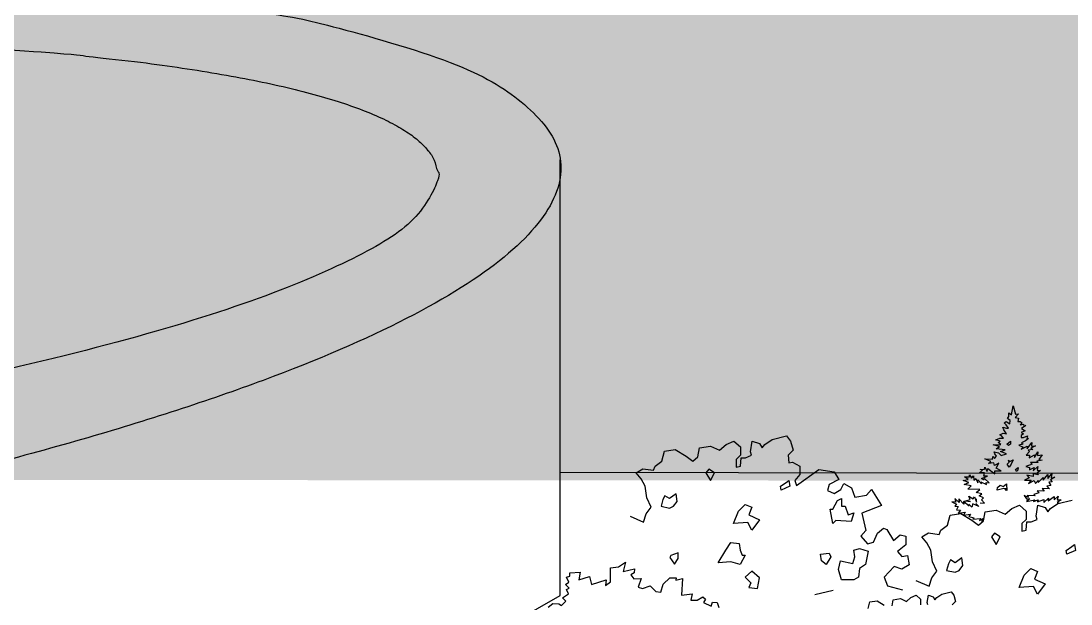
# Model space of a CAD drawing. Header units: inches. Extents: x 11.9 to 85.3, y 21.1 to 37.4.
# Drawn here: x 36.524 to 38.478, y 23.875 to 24.96 of the extents above; entities that cross this region are included whole.
import ezdxf

# ---------------------------------------------------------------- set-up
doc = ezdxf.new("R2010")
doc.units = ezdxf.units.IN
doc.header["$MEASUREMENT"] = 0
doc.layers.add('CAY', color=94, linetype='Continuous')
doc.layers.add('Layer1', color=7, linetype='Continuous')

# ---------------------------------------------------------------- blocks, each defined once
blk = doc.blocks.new('A$C76451831')
at = {"layer": 'CAY'}
for p, q in [((2471.8, 2031.9), (2478.5, 2069.3)), ((2478.5, 2069.3), (2487.7, 2034.1)), ((2441.2, 1998.5), (2449.5, 2003.7)), ((2449.5, 2003.7), (2465, 1995)), ((2455.4, 2016.6), (2460.6, 2024.6)), ((2465.5, 2008.1), (2455.4, 2016.6)), ((2460.6, 2024.6), (2461.2, 2040.4)), ((2461.2, 2040.4), (2471.8, 2031.9)), ((2465, 1995), (2465.5, 2008.1)), ((2500.9, 2036.3), (2487.3, 2020.9)), ((2487.3, 2020.9), (2500.3, 2017.8)), ((2487.7, 2034.1), (2500.9, 2036.3)), ((2500.3, 2017.8), (2497.6, 2004.7)), ((2497.6, 2004.7), (2508, 2004.3)), ((2508, 2004.3), (2515.9, 1998.6)), ((2435.1, 1980.1), (2451.3, 1976.8)), ((2440.1, 1969.1), (2435.1, 1980.1)), ((2450.4, 1952.9), (2440.1, 1969.1)), ((2449, 1990.1), (2441.2, 1998.5)), ((2459, 1976.6), (2449, 1990.1)), ((2451.3, 1976.8), (2459, 1976.6)), ((2515.9, 1998.6), (2507.5, 1990.8)), ((2507.5, 1990.8), (2520.7, 1993)), ((2527.9, 1966), (2511.8, 1958.9)), ((2531.4, 1987.2), (2512.4, 1974.7)), ((2512.4, 1974.7), (2527.9, 1966)), ((2520.7, 1993), (2523.1, 1984.8)), ((2523.1, 1984.8), (2531.4, 1987.2)), ((1288.9, 1909.2), (1320.1, 1922.7)), ((1320.1, 1922.7), (1347.8, 1898.6)), ((1389.7, 1877.9), (1396.8, 1922.7)), ((1396.8, 1922.7), (1427.4, 1912.7)), ((1448.6, 1909.2), (1479.9, 1929.8)), ((1479.9, 1929.8), (1538.3, 1944)), ((1538.3, 1944), (1555.9, 1922.7)), ((1555.9, 1922.7), (1566.6, 1885)), ((2407, 1927.6), (2423.1, 1935.2)), ((2425.3, 1922), (2407, 1927.6)), ((2417, 1916.8), (2425.3, 1922)), ((2427.6, 1908.3), (2417, 1916.8)), ((2423.1, 1935.2), (2438.9, 1934.7)), ((2423.5, 1948.4), (2437, 1956)), ((2428.9, 1945.4), (2423.5, 1948.4)), ((2438.9, 1934.7), (2428.9, 1945.4)), ((2437, 1956), (2450.4, 1952.9)), ((2511.3, 1945.3), (2511.1, 1937.6)), ((2511.1, 1937.6), (2521.5, 1937.2)), ((2522, 1953.1), (2511.3, 1945.3)), ((2511.8, 1958.9), (2522, 1953.1)), ((2529.2, 1923.4), (2513.1, 1916.2)), ((2513.1, 1916.2), (2520.6, 1910.5)), ((2521.5, 1937.2), (2538.1, 1944.4)), ((2542.7, 1933.8), (2529.2, 1923.4)), ((2538.1, 1944.4), (2535, 1934)), ((2535, 1934), (2542.7, 1933.8)), ((2536.2, 1891.4), (2555.7, 1917.4)), ((2555.7, 1917.4), (2555.1, 1901.1)), ((1022.3, 1839.6), (1033, 1881.5)), ((1033, 1881.5), (1077.8, 1888.5)), ((1077.8, 1888.5), (1122.6, 1860.8)), ((1171.5, 1857.3), (1178, 1895)), ((1178, 1895), (1223.4, 1902.1)), ((1223.4, 1902.1), (1261.1, 1885)), ((1261.1, 1885), (1288.9, 1909.2)), ((1347.8, 1898.6), (1347.8, 1863.8)), ((1393.2, 1863.8), (1389.7, 1877.9)), ((1427.4, 1912.7), (1438, 1895)), ((1438, 1895), (1448.6, 1909.2)), ((1566.6, 1885), (1545.3, 1863.8)), ((2395.4, 1906.7), (2427.6, 1908.3)), ((2421.9, 1900.8), (2395.4, 1906.7)), ((2402.2, 1869.3), (2399.8, 1877.6)), ((2399.8, 1877.6), (2418.2, 1874.2)), ((2408.4, 1890.4), (2421.9, 1900.8)), ((2445.4, 1886.4), (2408.4, 1890.4)), ((2418.2, 1874.2), (2428.7, 1862.9)), ((2426.6, 1879.3), (2445.4, 1886.4)), ((2450.3, 1870.4), (2426.6, 1879.3)), ((2520.6, 1910.5), (2501.8, 1905.7)), ((2501.8, 1905.7), (2520.1, 1897.4)), ((2512.1, 1889.5), (2536.6, 1901.8)), ((2520.1, 1897.4), (2512.1, 1889.5)), ((2546.2, 1880.1), (2532.6, 1864.8)), ((2536.6, 1901.8), (2536.2, 1891.4)), ((2559.6, 1887.8), (2541, 1885.8)), ((2541, 1885.8), (2546.2, 1880.1)), ((2571.1, 1903.3), (2552.1, 1893.5)), ((2552.1, 1893.5), (2559.6, 1887.8)), ((2555.1, 1901.1), (2571.1, 1903.3)), ((2566.7, 1855.4), (2580.6, 1878.9)), ((2580.6, 1878.9), (2580.1, 1863.1)), ((994.6, 1818.9), (1022.3, 1839.6)), ((1122.6, 1860.8), (1150.3, 1839.6)), ((1150.3, 1839.6), (1171.5, 1857.3)), ((1347.8, 1863.8), (1330.7, 1846.6)), ((1330.7, 1846.6), (1330.7, 1815.4)), ((1347.8, 1818.9), (1351.4, 1853.7)), ((1351.4, 1853.7), (1369, 1853.7)), ((1369, 1853.7), (1393.2, 1863.8)), ((1545.3, 1863.8), (1548.9, 1833.1)), ((1548.9, 1833.1), (1563, 1836)), ((1563, 1836), (1594.3, 1818.9)), ((2361.6, 1849.4), (2393.3, 1848.3)), ((2385.3, 1838.2), (2361.6, 1849.4)), ((2376.8, 1830.3), (2385.3, 1838.2)), ((2398.2, 1832.3), (2376.8, 1830.3)), ((2393.3, 1848.3), (2393.7, 1859.2)), ((2393.7, 1859.2), (2401.6, 1850.7)), ((2400.5, 1821.3), (2398.2, 1832.3)), ((2419.5, 1831.5), (2400.5, 1821.3)), ((2401.6, 1850.7), (2409.6, 1860.9)), ((2409.6, 1860.9), (2402.2, 1869.3)), ((2407.9, 1810.6), (2419.5, 1831.5)), ((2428.7, 1862.9), (2450.3, 1870.4)), ((2532.6, 1864.8), (2545.7, 1864.3)), ((2545.3, 1853.9), (2567, 1866.3)), ((2545.7, 1864.3), (2545.3, 1853.9)), ((2581.8, 1833.6), (2550.1, 1834.7)), ((2550.1, 1834.7), (2557.5, 1826.7)), ((2567, 1866.3), (2566.7, 1855.4)), ((2598.4, 1843.9), (2577, 1839.2)), ((2577, 1839.2), (2581.8, 1833.6)), ((2580.1, 1863.1), (2599.2, 1865.2)), ((2599.2, 1865.2), (2585, 1847.1)), ((2585, 1847.1), (2598.4, 1843.9)), ((915, 1791.2), (942.7, 1808.3)), ((935.7, 1767), (915, 1791.2)), ((942.7, 1808.3), (987.6, 1801.8)), ((987.6, 1801.8), (994.6, 1818.9)), ((1330.7, 1815.4), (1347.8, 1818.9)), ((1580.1, 1739.3), (1673.3, 1805.4)), ((1594.3, 1818.9), (1594.3, 1784.1)), ((1673.3, 1805.4), (1735.8, 1794.7)), ((1735.8, 1794.7), (1756.4, 1764.1)), ((2338.3, 1791.8), (2351.8, 1801.7)), ((2359.6, 1791), (2338.3, 1791.8)), ((2341.5, 1804.8), (2360.1, 1806.9)), ((2351.8, 1801.7), (2341.5, 1804.8)), ((2356.4, 1777.5), (2359.6, 1791)), ((2360.1, 1806.9), (2360.4, 1815)), ((2360.4, 1815), (2370.2, 1796.1)), ((2370.2, 1796.1), (2373.4, 1809.1)), ((2373.4, 1809.1), (2402, 1786.8)), ((2402, 1786.8), (2402.5, 1799.9)), ((2402.5, 1799.9), (2428.8, 1799)), ((2428.8, 1799), (2407.9, 1810.6)), ((2557.5, 1826.7), (2530.9, 1816.8)), ((2530.9, 1816.8), (2546.6, 1813.5)), ((2546.6, 1813.5), (2546.3, 1803.1)), ((2546.3, 1803.1), (2565.2, 1812.8)), ((2561.5, 1786.7), (2561.2, 1775.8)), ((2582.7, 1783.2), (2561.5, 1786.7)), ((2562, 1799.8), (2581.2, 1817.7)), ((2565.2, 1812.8), (2562, 1799.8)), ((2591.5, 1801.5), (2577.6, 1791.1)), ((2577.6, 1791.1), (2582.7, 1783.2)), ((2581.2, 1817.7), (2577.9, 1802)), ((2577.9, 1802), (2591.5, 1801.5)), ((2622.1, 1768.2), (2639, 1786.7)), ((2639, 1786.7), (2635.8, 1770.5)), ((953.4, 1735.8), (935.7, 1767)), ((1594.3, 1784.1), (1573, 1759.9)), ((1573, 1759.9), (1580.1, 1739.3)), ((1715.1, 1742.8), (1708.1, 1718.6)), ((1756.4, 1764.1), (1715.1, 1742.8)), ((1763.5, 1722.2), (1777.1, 1746.4)), ((1777.1, 1746.4), (1808.3, 1729.3)), ((2270.6, 1759.2), (2292, 1763.9)), ((2294.3, 1750.7), (2270.6, 1759.2)), ((2275, 1743.2), (2294.3, 1750.7)), ((2304.2, 1736.7), (2275, 1743.2)), ((2292, 1763.9), (2276.1, 1775.3)), ((2276.1, 1775.3), (2297.4, 1774.6)), ((2297.4, 1774.6), (2297.7, 1782.3)), ((2297.7, 1782.3), (2305.3, 1768.9)), ((2305.3, 1768.9), (2313.9, 1779)), ((2313.9, 1779), (2315.9, 1760.3)), ((2315.9, 1760.3), (2323.9, 1768.2)), ((2323.9, 1768.2), (2331.4, 1749.4)), ((2331.4, 1749.4), (2331.9, 1762.5)), ((2331.9, 1762.5), (2347.1, 1746.1)), ((2347.1, 1746.1), (2344.7, 1754.4)), ((2344.7, 1754.4), (2368.3, 1742.7)), ((2347.9, 1767.4), (2372.2, 1777)), ((2355.9, 1761.7), (2347.9, 1767.4)), ((2361.5, 1766.9), (2355.9, 1761.7)), ((2372.2, 1777), (2356.4, 1777.5)), ((2379.5, 1750.4), (2361.5, 1766.9)), ((2365.9, 1750.9), (2379.5, 1750.4)), ((2368.3, 1742.7), (2365.9, 1750.9)), ((2545.1, 1770.9), (2526.2, 1761.2)), ((2526.2, 1761.2), (2552.9, 1760.2)), ((2561.2, 1775.8), (2534.7, 1782.2)), ((2534.7, 1782.2), (2545.1, 1770.9)), ((2552.9, 1760.2), (2541.6, 1747.5)), ((2541.6, 1747.5), (2566, 1759.8)), ((2566, 1759.8), (2571, 1746.5)), ((2571, 1746.5), (2581.9, 1759.2)), ((2581.6, 1751.1), (2603.6, 1771.6)), ((2581.9, 1759.2), (2581.6, 1751.1)), ((2603.3, 1761.2), (2622.6, 1784.5)), ((2603.6, 1771.6), (2603.3, 1761.2)), ((2622.6, 1784.5), (2622.1, 1768.2)), ((2640.2, 1754.5), (2627, 1752.2)), ((2627, 1752.2), (2634.6, 1738.8)), ((2651.7, 1772.6), (2632.8, 1762.9)), ((2632.8, 1762.9), (2640.2, 1754.5)), ((2635.8, 1770.5), (2651.7, 1772.6)), ((959.8, 1687.4), (953.4, 1735.8)), ((1708.1, 1718.6), (1735.8, 1705.1)), ((1735.8, 1705.1), (1763.5, 1722.2)), ((1808.3, 1729.3), (1822.5, 1690.9)), ((1822.5, 1690.9), (1870.8, 1698)), ((1870.8, 1698), (1891.4, 1722.2)), ((1891.4, 1722.2), (1933.3, 1656.1)), ((2290.6, 1724.1), (2304.2, 1736.7)), ((2340.9, 1722.3), (2290.6, 1724.1)), ((2324.6, 1709.7), (2340.9, 1722.3)), ((2348.4, 1703.5), (2324.6, 1709.7)), ((2337.7, 1695.7), (2348.4, 1703.5)), ((2585.5, 1708.3), (2564, 1701.4)), ((2564, 1701.4), (2569.2, 1695.7)), ((2577.7, 1716.8), (2585.5, 1708.3)), ((2607.1, 1715.7), (2577.7, 1716.8)), ((2628.7, 1725.4), (2599.3, 1726.4)), ((2599.3, 1726.4), (2607.1, 1715.7)), ((2634.6, 1738.8), (2618.3, 1736.6)), ((2618.3, 1736.6), (2628.7, 1725.4)), ((977.5, 1649), (959.8, 1687.4)), ((1933.3, 1656.1), (1850.8, 1624.3)), ((2224.6, 1670.4), (2244.1, 1661.9)), ((2240.6, 1669.3), (2224.6, 1670.4)), ((2236.3, 1685.2), (2240.6, 1669.3)), ((2254.4, 1667.9), (2236.3, 1685.2)), ((2244.1, 1661.9), (2237.2, 1653)), ((2252.8, 1684.1), (2254.4, 1667.9)), ((2273.6, 1662), (2252.8, 1684.1)), ((2272.6, 1672.4), (2273.6, 1662)), ((2295.9, 1653.3), (2272.6, 1672.4)), ((2278, 1673.7), (2299.6, 1681.1)), ((2301.9, 1670.6), (2278, 1673.7)), ((2294.6, 1694.5), (2313.2, 1683.4)), ((2299.6, 1681.1), (2294.6, 1694.5)), ((2306.7, 1649.3), (2295.1, 1661.4)), ((2310.8, 1662.9), (2306.7, 1649.3)), ((2336, 1652.2), (2310.8, 1662.9)), ((2313.2, 1683.4), (2318.5, 1691.4)), ((2318.5, 1691.4), (2325.9, 1669.8)), ((2323.9, 1664.2), (2336, 1652.2)), ((2325.9, 1669.8), (2326.4, 1682.9)), ((2356, 1687.3), (2337.7, 1695.7)), ((2341.7, 1666.5), (2360.2, 1665.9)), ((2347.5, 1679.5), (2356, 1687.3)), ((2360.2, 1665.9), (2347.5, 1679.5)), ((2473.2, 1643.5), (2504.5, 1657)), ((2504.5, 1657), (2532.2, 1632.9)), ((2524, 1697.3), (2533.9, 1683.8)), ((2542.3, 1688.5), (2524, 1697.3)), ((2547.5, 1683.4), (2533.6, 1673)), ((2533.6, 1673), (2568.7, 1679.9)), ((2533.9, 1683.8), (2547.5, 1683.4)), ((2569.2, 1695.7), (2537.1, 1696.9)), ((2537.1, 1696.9), (2542.3, 1688.5)), ((2568.7, 1679.9), (2563, 1671.9)), ((2563, 1671.9), (2581.8, 1679.4)), ((2574, 1612.2), (2581.1, 1657)), ((2578.8, 1671.4), (2605.9, 1681.3)), ((2581.8, 1679.4), (2578.8, 1671.4)), ((2581.1, 1657), (2611.8, 1647)), ((2605.4, 1667.7), (2624.6, 1685.6)), ((2605.9, 1681.3), (2605.4, 1667.7)), ((2624.3, 1675.2), (2648.9, 1693)), ((2624.6, 1685.6), (2624.3, 1675.2)), ((2633, 1643.5), (2664.3, 1664.1)), ((2648.4, 1679.8), (2664.8, 1695.1)), ((2648.9, 1693), (2648.4, 1679.8)), ((2677.9, 1678.8), (2661.2, 1668.5)), ((2661.2, 1668.5), (2672, 1665.4)), ((2664.8, 1695.1), (2661.6, 1679.4)), ((2661.6, 1679.4), (2677.9, 1678.8)), ((2664.3, 1664.1), (2722.6, 1678.3)), ((890.9, 1611.3), (946.3, 1586.5)), ((946.3, 1586.5), (956.3, 1621.3)), ((956.3, 1621.3), (977.5, 1649)), ((1850.8, 1624.3), (1867.9, 1552.3)), ((2206.7, 1573.9), (2217.3, 1615.8)), ((2217.3, 1615.8), (2262.1, 1622.8)), ((2237.2, 1653), (2250.5, 1651.6)), ((2250.5, 1651.6), (2243.7, 1637.7)), ((2243.7, 1637.7), (2260.2, 1636.6)), ((2260.2, 1636.6), (2250.4, 1624.7)), ((2250.4, 1624.7), (2279.7, 1627.6)), ((2262.1, 1622.8), (2306.9, 1595.1)), ((2279.7, 1627.6), (2272.6, 1616.4)), ((2272.6, 1616.4), (2301.9, 1619.3)), ((2301.9, 1619.3), (2294.6, 1610.4)), ((2355.9, 1591.6), (2362.4, 1629.3)), ((2362.4, 1629.3), (2407.8, 1636.4)), ((2407.8, 1636.4), (2445.5, 1619.3)), ((2445.5, 1619.3), (2473.2, 1643.5)), ((2532.2, 1632.9), (2532.2, 1598.1)), ((2577.6, 1598.1), (2574, 1612.2)), ((2611.8, 1647), (2622.4, 1629.3)), ((2622.4, 1629.3), (2633, 1643.5)), ((2179, 1553.2), (2206.7, 1573.9)), ((2294.6, 1610.4), (2316.5, 1604.8)), ((2306.9, 1595.1), (2334.7, 1573.9)), ((2316.5, 1604.8), (2311.6, 1598.8)), ((2311.6, 1598.8), (2343.6, 1601.9)), ((2334.7, 1573.9), (2355.9, 1591.6)), ((2339, 1593.3), (2356.7, 1603.2)), ((2343.6, 1601.9), (2339, 1593.3)), ((2356.7, 1603.2), (2347.6, 1589.1)), ((2532.2, 1598.1), (2515.1, 1580.9)), ((2515.1, 1580.9), (2515.1, 1549.7)), ((2532.2, 1553.2), (2535.7, 1588)), ((2535.7, 1588), (2553.4, 1588)), ((2553.4, 1588), (2577.6, 1598.1)), ((1867.9, 1552.3), (1846.6, 1528.1)), ((1846.6, 1528.1), (1874.3, 1496.9)), ((1899.1, 1503.3), (1916.2, 1541.7)), ((1916.2, 1541.7), (1940.4, 1562.3)), ((1940.4, 1562.3), (1954.5, 1555.8)), ((1954.5, 1555.8), (1982.2, 1510.4)), ((1982.2, 1510.4), (2010, 1534.6)), ((2010, 1534.6), (2034.1, 1528.1)), ((2034.1, 1528.1), (2034.1, 1493.3)), ((2099.4, 1525.5), (2127.1, 1542.6)), ((2120, 1501.3), (2099.4, 1525.5)), ((2127.1, 1542.6), (2171.9, 1536.1)), ((2171.9, 1536.1), (2179, 1553.2)), ((2515.1, 1549.7), (2532.2, 1553.2)), ((1874.3, 1496.9), (1899.1, 1503.3)), ((2034.1, 1493.3), (1999.3, 1465.6)), ((2137.7, 1470.1), (2120, 1501.3)), ((1999.3, 1465.6), (2016.4, 1445)), ((2016.4, 1445), (2040.6, 1447.9)), ((2040.6, 1447.9), (2047.7, 1410.1)), ((2144.2, 1421.7), (2137.7, 1470.1)), ((1985.2, 1403.1), (1943.9, 1358.2)), ((2016.4, 1392.5), (1985.2, 1403.1)), ((2047.7, 1410.1), (2016.4, 1392.5)), ((2161.9, 1383.3), (2144.2, 1421.7)), ((1943.9, 1358.2), (1957.5, 1323.4)), ((2130.6, 1320.8), (2140.7, 1355.6)), ((2140.7, 1355.6), (2161.9, 1383.3)), ((1957.5, 1323.4), (2020, 1306.3)), ((2075.2, 1345.6), (2130.6, 1320.8)), ((1732.8, 1302.8), (1656.2, 1285.1))]:
    blk.add_line(p, q, dxfattribs=at)
for points in [[(2451.7, 1910.2), (2468, 1922.8), (2467.5, 1909.6), (2459.2, 1904.5)], [(2453.8, 1827.6), (2462.2, 1835.5), (2459.8, 1843.3), (2465, 1837.6), (2478.4, 1845.3), (2470.1, 1827), (2461.5, 1814.2)], [(1240.2, 1791.1), (1216.4, 1806.9), (1204.5, 1791.1), (1224.3, 1759.4)], [(1537.1, 1751.5), (1548.9, 1759.4), (1552.9, 1735.6), (1517.3, 1719.8), (1513.3, 1735.6)], [(2452.7, 1718.4), (2445, 1718.7), (2450.2, 1726.6), (2434.3, 1724.5), (2412.8, 1719.8), (2413.2, 1730.7), (2424.4, 1740.7), (2437.4, 1734.8), (2450.9, 1745.2)], [(1085.8, 1672.3), (1081.8, 1704), (1054.1, 1684.2), (1034.3, 1696), (1026.4, 1680.2), (1018.5, 1652.5), (1054.1, 1644.6), (1069.9, 1652.5)], [(1339.1, 1632.7), (1366.8, 1660.4), (1394.5, 1648.5), (1382.7, 1616.8), (1426.2, 1597), (1394.5, 1553.5), (1378.7, 1585.2), (1319.3, 1581.2)], [(1750.8, 1676.2), (1766.7, 1684.2), (1766.7, 1652.5), (1782.5, 1652.5), (1794.4, 1616.8), (1818.1, 1624.8), (1806.3, 1589.1), (1742.9, 1593.1), (1731.1, 1581.2), (1719.2, 1640.6), (1731.1, 1640.6)], [(2424.5, 1525.4), (2400.8, 1541.2), (2388.9, 1525.4), (2408.7, 1493.7)], [(1287.7, 1470.3), (1307.5, 1502), (1343.1, 1498), (1347, 1470.3), (1355, 1450.5), (1366.8, 1450.5), (1347, 1410.9), (1307.5, 1422.8), (1256, 1418.8)], [(2721.4, 1485.8), (2733.3, 1493.7), (2737.3, 1469.9), (2701.6, 1454.1), (2697.7, 1469.9)], [(1058.5, 1448.2), (1054.5, 1440.3), (1074.3, 1412.6), (1090.2, 1436.3), (1090.2, 1460.1)], [(1683.5, 1426.7), (1679.6, 1454.5), (1715.2, 1458.4), (1723.1, 1442.6), (1703.3, 1410.9)], [(1754.8, 1391.1), (1762.7, 1426.7), (1814.2, 1414.8), (1822.1, 1442.6), (1818.1, 1470.3), (1841.9, 1478.2), (1877.5, 1466.3), (1865.7, 1410.9), (1841.9, 1395), (1837.9, 1359.4), (1818.1, 1347.5), (1766.7, 1347.5)], [(2270.1, 1406.6), (2266.2, 1438.3), (2238.4, 1418.5), (2218.7, 1430.3), (2210.7, 1414.5), (2202.8, 1386.8), (2238.4, 1378.9), (2254.3, 1386.8)], [(2523.5, 1367), (2551.2, 1394.7), (2578.9, 1382.8), (2567, 1351.1), (2610.6, 1331.3), (2578.9, 1287.8), (2563.1, 1319.5), (2503.7, 1315.5)], [(1418.3, 1311.9), (1426.2, 1355.4), (1394.5, 1383.2), (1366.8, 1359.4), (1390.6, 1335.6), (1382.7, 1315.8)]]:
    blk.add_lwpolyline(points, close=True, dxfattribs=at)
for points in [[(2492.6, 1796.8), (2487.9, 1805.1), (2498.6, 1812.9), (2498.2, 1802), (2492.6, 1796.8)], [(551.1, 1234.4), (570.1, 1250.2), (594.3, 1248.1), (605.9, 1241.8), (623.8, 1259.7), (610.1, 1273.4), (634.4, 1290.3), (625.9, 1308.2), (637.6, 1312.5), (622.8, 1328.3), (636.5, 1337.8), (625.9, 1358.9), (639.7, 1363.1), (640.7, 1376.8), (682.9, 1378.9), (677.6, 1347.3), (721.9, 1361), (730.4, 1328.3), (790.5, 1348.3), (788.4, 1324.1), (809.5, 1338.8), (808.4, 1397.9), (842.2, 1401.1), (870.6, 1421.1), (861.1, 1382.1), (908.6, 1392.6), (907.6, 1376.8), (893.8, 1368.4), (905.4, 1351.5), (936, 1353.6), (923.4, 1317.7), (941.3, 1311.4), (974, 1323), (997.2, 1298.7), (1018.3, 1296.6), (1026.7, 1330.4), (1055.2, 1355.7), (1081.6, 1355.7), (1079.5, 1346.2), (1107.9, 1353.6), (1102.7, 1284), (1147, 1290.3), (1142.7, 1263.9), (1168.1, 1262.9), (1192.3, 1276.6), (1202.9, 1267.1), (1194.4, 1253.4), (1226.1, 1238.6), (1232.4, 1254.5), (1251.4, 1253.4), (1257.7, 1233.4)], [(1877.3, 1228.2), (1884.3, 1256.1), (1914.2, 1260.8), (1944.1, 1242.4)], [(1976.7, 1240), (1981, 1265.2), (2011.3, 1269.9), (2036.5, 1258.5), (2054.9, 1274.6), (2075.8, 1283.7), (2094.3, 1267.5), (2094.3, 1244.3)], [(2124.5, 1244.3), (2122.2, 1253.8), (2126.9, 1283.7), (2147.3, 1277), (2154.4, 1265.2), (2161.5, 1274.6), (2182.3, 1288.4), (2221.2, 1297.8), (2233, 1283.7), (2240.1, 1258.5), (2225.9, 1244.3)]]:
    blk.add_lwpolyline(points, dxfattribs=at)

msp = doc.modelspace()

# ---------------------------------------------------------------- hatches: boundary and pattern name
at = {"true_color": 0x383839}
h = msp.add_hatch(color=250, dxfattribs=at)
h.dxf.hatch_style = 1
edge = h.paths.add_edge_path()
edge.add_spline(control_points=[(33.7082, 24.8869), (30.9026, 24.4496), (31.7577, 23.9706), (32.6128, 23.4916), (35.4258, 23.9248), (38.2388, 24.358), (37.4081, 24.8407), (36.5774, 25.3234), (33.7571, 24.8944), (33.7327, 24.8907), (33.7082, 24.8869)], knot_values=[0, 0, 0, 1.566468, 1.566468, 3.132936, 3.132936, 4.699404, 4.699404, 6.265871, 6.265871, 7.265871, 7.265871, 7.265871], weights=[1, 0.708635, 1, 0.708635, 1, 0.708635, 1, 0.708635, 1, 1, 1], degree=2, periodic=0)
edge = h.paths.add_edge_path()
edge.add_spline(control_points=[(34.9102, 24.9009), (32.3427, 24.7445), (31.9793, 24.3172), (31.6158, 23.89), (34.1581, 24.0166), (36.7003, 24.1433), (37.2406, 24.5794), (37.781, 25.0155), (35.2763, 24.9192), (35.0933, 24.91), (34.9102, 24.9009)], knot_values=[0, 0, 0, 1.536003, 1.536003, 3.072005, 3.072005, 4.608008, 4.608008, 6.14401, 6.14401, 7.14401, 7.14401, 7.14401], weights=[1, 0.719301, 1, 0.719301, 1, 0.719301, 1, 0.719301, 1, 1, 1], degree=2, periodic=0)
at = {"true_color": 0x136734}
h = msp.add_hatch(color=116, dxfattribs=at)
h.dxf.hatch_style = 1
edge = h.paths.add_edge_path()
edge.add_spline(control_points=[(34.9102, 24.9009), (32.3427, 24.7445), (31.9793, 24.3172), (31.6158, 23.89), (34.1581, 24.0166), (36.7003, 24.1433), (37.2406, 24.5794), (37.781, 25.0155), (35.2763, 24.9192), (35.0933, 24.91), (34.9102, 24.9009)], knot_values=[0, 0, 0, 1.536003, 1.536003, 3.072005, 3.072005, 4.608008, 4.608008, 6.14401, 6.14401, 7.14401, 7.14401, 7.14401], weights=[1, 0.719301, 1, 0.719301, 1, 0.719301, 1, 0.719301, 1, 1, 1], degree=2, periodic=0)
at = {"layer": 'Layer1', "true_color": 0x939598}
h = msp.add_hatch(color=252, dxfattribs=at)
h.dxf.hatch_style = 1
h.paths.add_polyline_path([(63.3723, 24.9691), (63.3723, 24.9886), (63.2701, 24.9886), (19.2205, 24.9886), (19.2205, 25.0924), (18.8839, 24.5256), (18.8823, 24.1183), (61.4586, 24.0875)])

# ---------------------------------------------------------------- linework, layer by layer
msp.add_line((37.5272, 23.8908), (37.5272, 24.7011))
msp.add_lwpolyline([(31.6304, 24.1183), (31.6304, 23.2851, 0.21734), (37.5272, 23.8908), (37.5272, 24.1198), (61.4586, 24.0875)], format="xyb")
for points, weights, knots in [([(33.7082, 24.8869), (30.9026, 24.4496), (31.7577, 23.9706), (32.6128, 23.4916), (35.4258, 23.9248), (38.2388, 24.358), (37.4081, 24.8407), (36.5774, 25.3234), (33.7571, 24.8944), (33.7327, 24.8907), (33.7082, 24.8869)], [1, 0.708635475059, 1, 0.708635475059, 1, 0.708635475059, 1, 0.708635475059, 1, 1, 1], [0, 0, 0, 1.566468, 1.566468, 3.132936, 3.132936, 4.699404, 4.699404, 6.265871, 6.265871, 7.265871, 7.265871, 7.265871]), ([(34.9102, 24.9009), (32.3427, 24.7445), (31.9793, 24.3172), (31.6158, 23.89), (34.1581, 24.0166), (36.7003, 24.1433), (37.2406, 24.5794), (37.781, 25.0155), (35.2763, 24.9192), (35.0933, 24.91), (34.9102, 24.9009)], [1, 0.71930061567, 1, 0.71930061567, 1, 0.71930061567, 1, 0.71930061567, 1, 1, 1], [0, 0, 0, 1.536003, 1.536003, 3.072005, 3.072005, 4.608008, 4.608008, 6.14401, 6.14401, 7.14401, 7.14401, 7.14401])]:
    msp.add_rational_spline(points, weights, degree=2, knots=knots)

# ---------------------------------------------------------------- block references
at = {"layer": 'CAY', "xscale": 0.0004489089019145984, "yscale": 0.0004489089019145984, "zscale": 0.0004489089019145984}
msp.add_blockref('A$C76451831', (37.258, 23.3147), dxfattribs=at)

doc.saveas('drawing.dxf')
